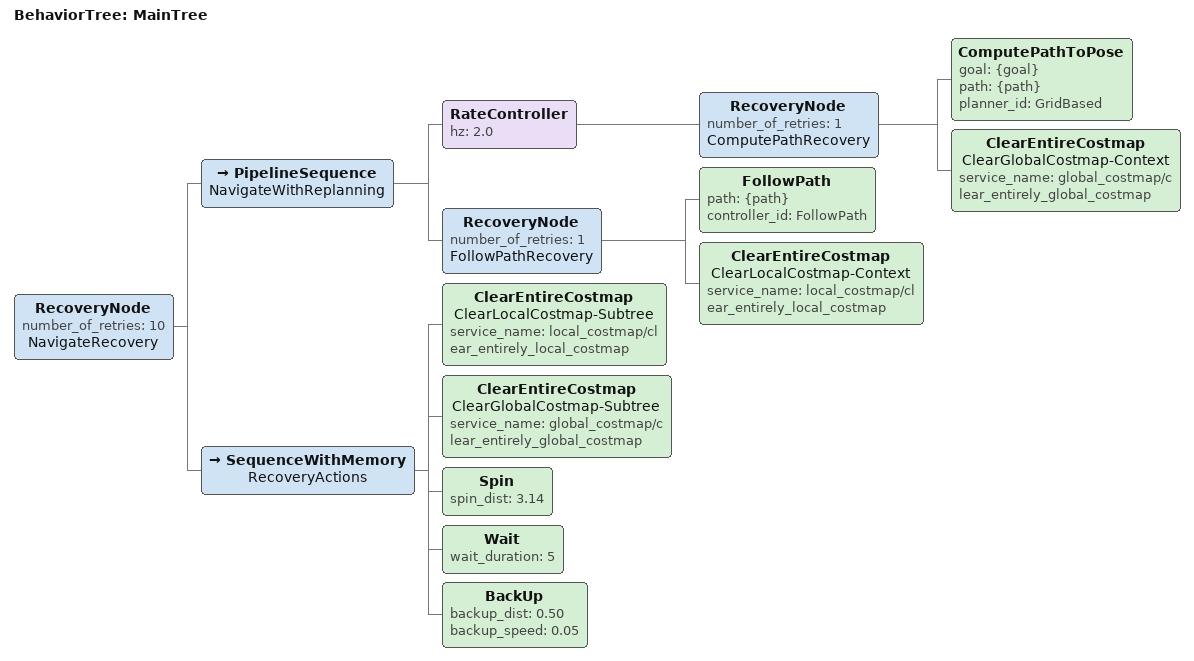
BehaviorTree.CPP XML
<?xml version="1.0"?>
<root main_tree_to_execute="MainTree">
  <BehaviorTree ID="MainTree">
    <RecoveryNode number_of_retries="10" name="NavigateRecovery">
      <PipelineSequence name="NavigateWithReplanning">
        <RateController hz="2.0">
          <RecoveryNode number_of_retries="1" name="ComputePathRecovery">
            <ComputePathToPose goal="{goal}" path="{path}" planner_id="GridBased"/>
            <ClearEntireCostmap name="ClearGlobalCostmap-Context" service_name="global_costmap/clear_entirely_global_costmap"/>
          </RecoveryNode>
        </RateController>
        <RecoveryNode number_of_retries="1" name="FollowPathRecovery">
          <FollowPath path="{path}" controller_id="FollowPath"/>
          <ClearEntireCostmap name="ClearLocalCostmap-Context" service_name="local_costmap/clear_entirely_local_costmap"/>
        </RecoveryNode>
      </PipelineSequence>
      <SequenceWithMemory name="RecoveryActions">
        <ClearEntireCostmap name="ClearLocalCostmap-Subtree" service_name="local_costmap/clear_entirely_local_costmap"/>
        <ClearEntireCostmap name="ClearGlobalCostmap-Subtree" service_name="global_costmap/clear_entirely_global_costmap"/>
        <Spin spin_dist="3.14"/>
        <Wait wait_duration="5"/>
        <BackUp backup_dist="0.50" backup_speed="0.05"/>
      </SequenceWithMemory>
    </RecoveryNode>
  </BehaviorTree>
</root>
